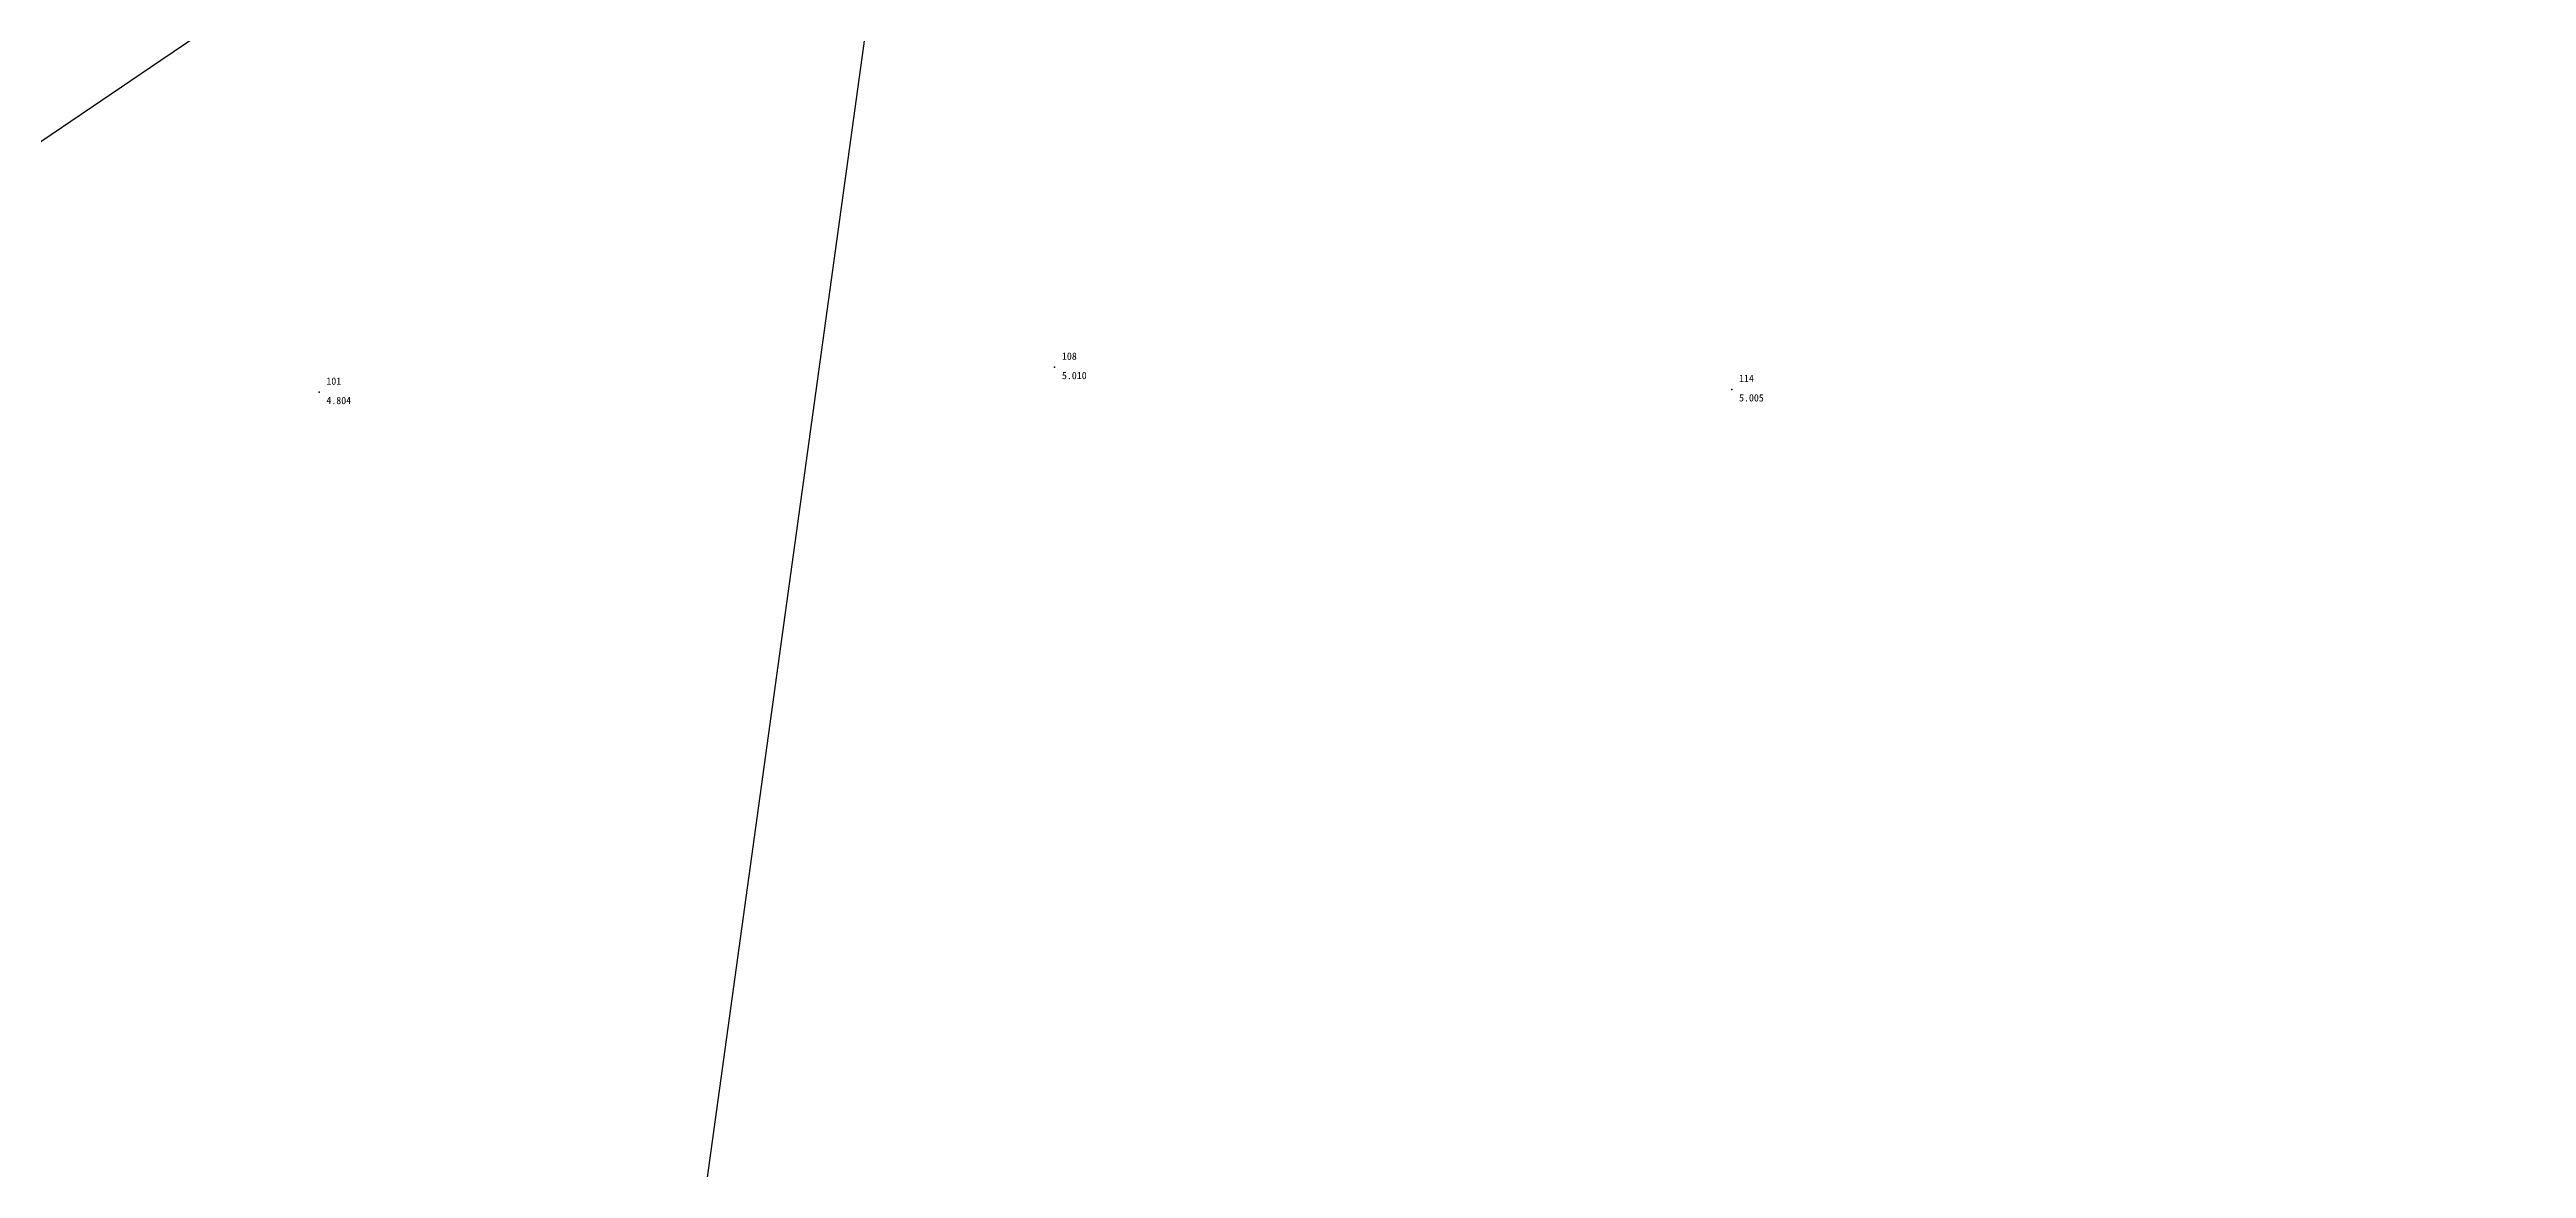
# Model space of a CAD drawing. Header units: millimetres. Extents: x 251155 to 251723, y 283328 to 283664.
# Drawn here: x 251569 to 251671.1, y 283457.1 to 283503.2 of the extents above; entities that cross this region are included whole.
import ezdxf

# ---------------------------------------------------------------- set-up
doc = ezdxf.new("R2010")
doc.units = ezdxf.units.MM
for name, color, linetype in [('PointElev', 7, 'Continuous'), ('PointNum', 7, 'Continuous'), ('PointPnt', 6, 'Continuous'), ('도로', 8, 'Continuous'), ('지번', 3, 'Continuous')]:
    doc.layers.add(name, color=color, linetype=linetype)

msp = doc.modelspace()

# ---------------------------------------------------------------- linework, layer by layer
at = {"layer": 'PointPnt'}
for p in [(251610.41, 283490.13, 5.01), (251580.07, 283489.1, 4.8), (251638.34, 283489.21, 5)]:
    msp.add_point(p, dxfattribs=at)
at = {"layer": '도로'}
msp.add_lwpolyline([(251568.21, 283499.18), (251573.54, 283502.79), (251578.87, 283506.41), (251584.2, 283510.02), (251589.52, 283513.64), (251594.85, 283517.25), (251600.18, 283520.87), (251605.51, 283524.49), (251610.84, 283528.1), (251616.17, 283531.72), (251621.49, 283535.33), (251626.82, 283538.95), (251632.15, 283542.56), (251637.48, 283546.18), (251642.81, 283549.8), (251648.14, 283553.41), (251653.46, 283557.03), (251658.79, 283560.64), (251664.12, 283564.26), (251669.45, 283567.87), (251674.78, 283571.49), (251680.11, 283575.11)], dxfattribs=at)
at = {"layer": '지번'}
msp.add_line((251580, 283340), (251620, 283630), dxfattribs=at)

# ---------------------------------------------------------------- texts
at = {"layer": 'PointElev'}
for s, p in [('5.010', (251610.71, 283489.63)), ('4.804', (251580.37, 283488.6)), ('5.005', (251638.64, 283488.71))]:
    msp.add_text(s, height=0.3, dxfattribs=at).set_placement(p)
at = {"layer": 'PointNum'}
for s, p in [('108', (251610.71, 283490.43)), ('114', (251638.64, 283489.51)), ('101', (251580.37, 283489.4))]:
    msp.add_text(s, height=0.3, dxfattribs=at).set_placement(p)

doc.saveas('drawing.dxf')
